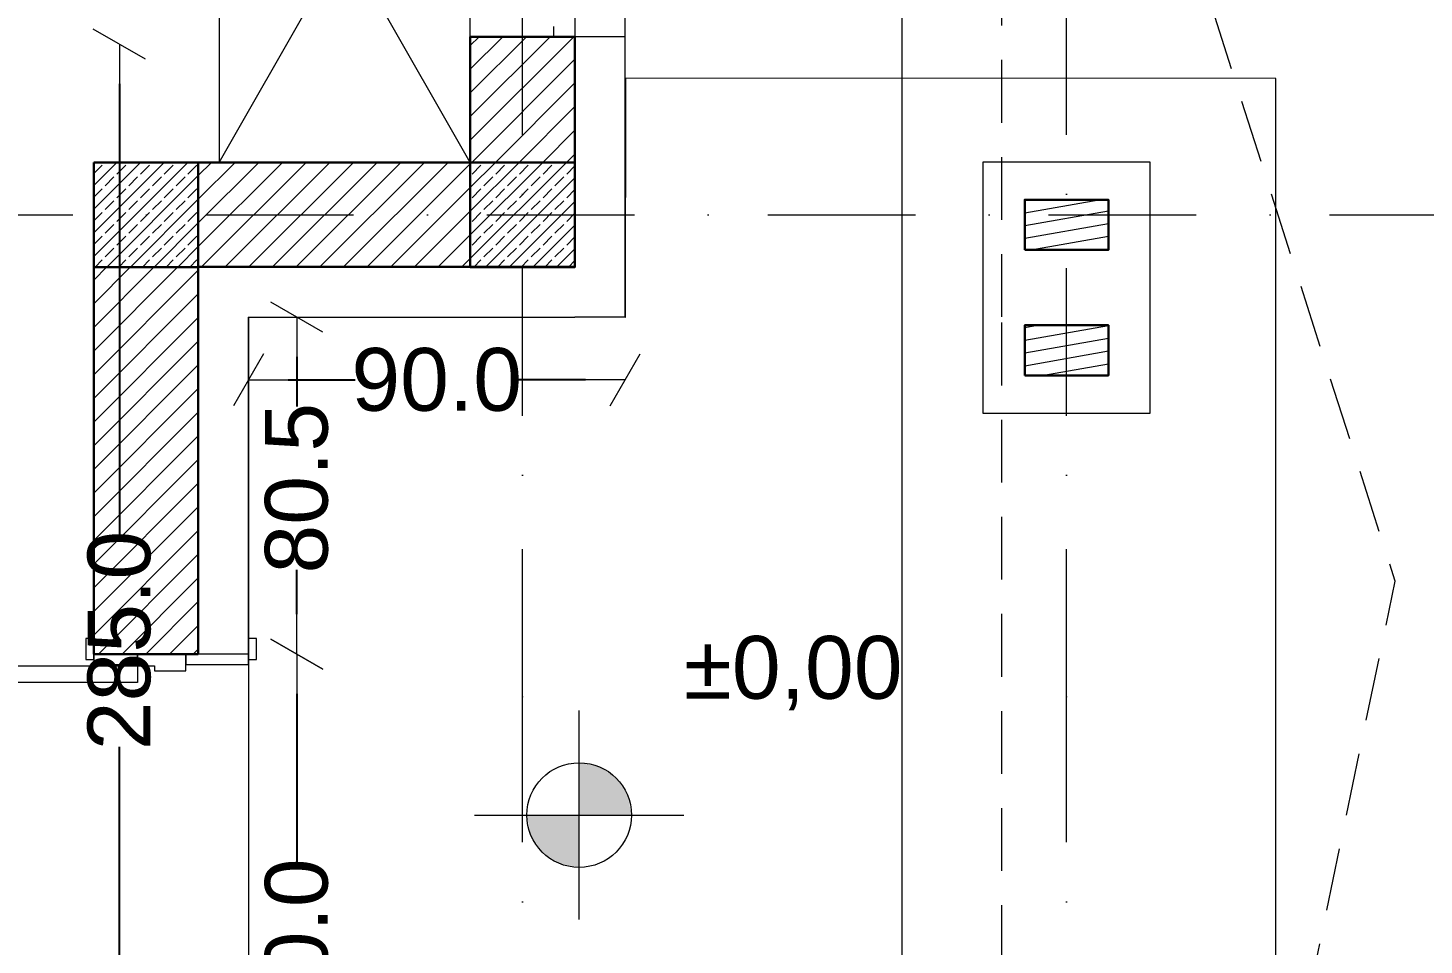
# Model space of a CAD drawing. Header units: centimetres. Extents: x 5906 to 32017, y -966 to 7982.
# Drawn here: x 16999.2 to 17332.8, y 5121.3 to 5340.4 of the extents above; entities that cross this region are included whole.
import ezdxf

# ---------------------------------------------------------------- set-up
doc = ezdxf.new("R2010")
doc.units = ezdxf.units.CM
doc.header["$MEASUREMENT"] = 0
doc.linetypes.add('Dashed', pattern=[23.2, 15, -8.2])
doc.linetypes.add('Dot & Dashed', pattern=[67.027776, 35.277777, -17.638888, 0, -14.111111])
for name, color, linetype, lineweight in [('fill_Pen_No__112', 253, 'Continuous', 13), ('fill_Pen_No__25', 161, 'Continuous', 13), ('fill_Pen_No__7', 7, 'Continuous', 5), ('fill_Pen_No__82', 253, 'Continuous', 13), ('колони_Pen_No__1', 7, 'Continuous', 30), ('колони_Pen_No__21', 7, 'Continuous', 13), ('котировки_Pen_No__1', 7, 'Continuous', 30), ('котировки_Pen_No__25', 161, 'Continuous', 13), ('линии_Pen_No__3', 30, 'Continuous', 20), ('обзавеждане_Pen_No__4', 102, 'Continuous', 15), ('ОГРАНИЧИТЕЛНИ_ЛИНИИ_Pen_No__20', 1, 'Continuous', 13), ('оси_Pen_No__4', 102, 'Continuous', 15), ('покрив_Pen_No__21', 7, 'Continuous', 13), ('покрив_Pen_No__22', 8, 'Continuous', 13), ('стени_Pen_No__1', 7, 'Continuous', 30), ('стени_Pen_No__23', 30, 'Continuous', 13), ('стени_Pen_No__3', 30, 'Continuous', 20), ('стени_Pen_No__81', 251, 'Continuous', 13)]:
    doc.layers.add(name, color=color, linetype=linetype, lineweight=lineweight)
doc.layers.add('котировки', color=7, linetype='Continuous')
doc.layers.add('размери', color=7, linetype='Continuous')
doc.styles.add('GENERATED_STYLE_1', font='arial.ttf')
doc.dimstyles.new('GENERATED_STYLE__1', dxfattribs={"dimtxt": 15, "dimasz": 9.5, "dimexe": 0.18, "dimexo": 0.0625, "dimgap": 0, "dimtad": 1, "dimdec": 1, "dimzin": 0, "dimdsep": 46, "dimtxsty": 'GENERATED_STYLE_1', "dimblk": 'ARROWHEAD_2', "dimblk1": 'ARROWHEAD_2', "dimblk2": 'ARROWHEAD_2', "dimcen": 0.09, "dimse1": 1, "dimse2": 1, "dimclrd": 151, "dimclre": 151, "dimclrt": 7, "dimazin": 0, "dimtfac": 1, "dimtdec": 4, "dimtmove": 0, "dimatfit": 3, "dimfxl": 1, "dimtolj": 1, "dimtzin": 0, "dimarcsym": 0})
doc.dimstyles.new('GENERATED_STYLE__2', dxfattribs={"dimtxt": 15, "dimasz": 9.5, "dimexe": 0.18, "dimexo": 0.0625, "dimgap": 0, "dimtad": 1, "dimtih": 1, "dimtoh": 1, "dimdec": 1, "dimzin": 0, "dimdsep": 46, "dimtxsty": 'GENERATED_STYLE_1', "dimblk": 'ARROWHEAD_2', "dimblk1": 'ARROWHEAD_2', "dimblk2": 'ARROWHEAD_2', "dimcen": 0.09, "dimse1": 1, "dimse2": 1, "dimclrd": 151, "dimclre": 151, "dimclrt": 7, "dimazin": 0, "dimtfac": 1, "dimtdec": 4, "dimtmove": 0, "dimatfit": 3, "dimfxl": 1, "dimtolj": 1, "dimtzin": 0, "dimarcsym": 0})
pattern_1 = [(45, (8612.932, 5097.604), (-2.8284271, 2.8284271), [])]
pattern_2 = [(10, (8612.932, 5097.6038), (-0.5209445, 2.9544233), [])]
pattern_3 = [(45, (8612.932, 5097.604), (-2.8284271, 2.8284271), []), (45, (8611.5178, 5099.018), (-2.8284271, 2.8284271), [3, -1])]

# ---------------------------------------------------------------- blocks, each defined once
blk = doc.blocks.new('ARROWHEAD_2')
at = {"color": 0, "linetype": 'Continuous', "lineweight": 0}
for p, q in [((-0.378, -0.655), (0.378, 0.655)), ((0, 0), (-1, 0))]:
    blk.add_line(p, q, dxfattribs=at)
blk = doc.blocks.new('*D506')
at = {"layer": 'DEFPOINTS', "color": 0, "linetype": 'Continuous', "transparency": 16777216}
for p in [(17051.87, 5190.79), (17063.4, 5190.79), (17051.87, 5040.79)]:
    blk.add_point(p, dxfattribs=at)
at = {"layer": 'размери', "color": 151, "linetype": 'Continuous', "lineweight": -2, "transparency": 16777216}
for p, q in [((17063.4, 5181.29), (17063.4, 5140.33)), ((17063.4, 5050.29), (17063.4, 5091.17))]:
    blk.add_line(p, q, dxfattribs=at)
at = {"layer": 'размери', "color": 151, "linetype": 'Continuous', "lineweight": -2, "transparency": 16777216, "xscale": 9.5, "yscale": 9.5, "zscale": 9.5}
for p, rotation in [((17063.4, 5190.79), 90), ((17063.4, 5040.79), 270)]:
    blk.add_blockref('ARROWHEAD_2', p, dxfattribs=dict(at, rotation=rotation))
at = {"layer": 'размери', "color": 7, "linetype": 'Continuous', "lineweight": 13, "transparency": 16777216, "insert": (17063.4, 5115.75), "char_height": 15, "attachment_point": 5, "rotation": 90, "style": 'GENERATED_STYLE_1'}
blk.add_mtext('\\A1;150.0', dxfattribs=at)
blk = doc.blocks.new('*D507')
at = {"layer": 'DEFPOINTS', "color": 0, "linetype": 'Continuous', "transparency": 16777216}
for p in [(17051.87, 5271.28), (17063.4, 5271.28), (17051.87, 5190.79)]:
    blk.add_point(p, dxfattribs=at)
at = {"layer": 'размери', "color": 151, "linetype": 'Continuous', "lineweight": -2, "transparency": 16777216}
for p, q in [((17063.4, 5261.78), (17063.4, 5249.98)), ((17063.4, 5200.29), (17063.4, 5210.89))]:
    blk.add_line(p, q, dxfattribs=at)
at = {"layer": 'размери', "color": 151, "linetype": 'Continuous', "lineweight": -2, "transparency": 16777216, "xscale": 9.5, "yscale": 9.5, "zscale": 9.5}
for p, rotation in [((17063.4, 5271.28), 90), ((17063.4, 5190.79), 270)]:
    blk.add_blockref('ARROWHEAD_2', p, dxfattribs=dict(at, rotation=rotation))
at = {"layer": 'размери', "color": 7, "linetype": 'Continuous', "lineweight": 13, "transparency": 16777216, "insert": (17063.4, 5230.43), "char_height": 15, "attachment_point": 5, "rotation": 90, "style": 'GENERATED_STYLE_1'}
blk.add_mtext('\\A1;80.5', dxfattribs=at)
blk = doc.blocks.new('*D512')
at = {"layer": 'DEFPOINTS', "color": 0, "linetype": 'Continuous', "transparency": 16777216}
for p in [(17051.87, 5271.28), (17141.87, 5271.28), (17141.87, 5256.32)]:
    blk.add_point(p, dxfattribs=at)
at = {"layer": 'размери', "color": 151, "linetype": 'Continuous', "lineweight": -2, "transparency": 16777216}
for p, q in [((17061.37, 5256.32), (17077.39, 5256.32)), ((17132.37, 5256.32), (17116.3, 5256.32))]:
    blk.add_line(p, q, dxfattribs=at)
at = {"layer": 'размери', "color": 151, "linetype": 'Continuous', "lineweight": -2, "transparency": 16777216, "xscale": 9.5, "yscale": 9.5, "zscale": 9.5}
for p, rotation in [((17051.87, 5256.32), 180.000266430504), ((17141.87, 5256.32), 0.0002664305039874525)]:
    blk.add_blockref('ARROWHEAD_2', p, dxfattribs=dict(at, rotation=rotation))
at = {"layer": 'размери', "color": 7, "linetype": 'Continuous', "lineweight": 13, "transparency": 16777216, "insert": (17096.85, 5256.32), "char_height": 15, "attachment_point": 5, "rotation": 0.0003, "style": 'GENERATED_STYLE_1'}
blk.add_mtext('\\A1;90.0', dxfattribs=at)
blk = doc.blocks.new('*D523')
at = {"layer": 'DEFPOINTS', "color": 0, "linetype": 'Continuous', "transparency": 16777216}
for p in [(16975.18, 5308.28), (17014.87, 5308.28), (17014.87, 5008.28)]:
    blk.add_point(p, dxfattribs=at)
at = {"layer": 'размери', "color": 151, "linetype": 'Continuous', "lineweight": -2, "transparency": 16777216}
for p, q in [((16975.18, 5298.78), (16975.18, 5183.52)), ((16975.18, 5017.78), (16975.18, 5132.96))]:
    blk.add_line(p, q, dxfattribs=at)
at = {"layer": 'размери', "color": 151, "linetype": 'Continuous', "lineweight": -2, "transparency": 16777216, "xscale": 9.5, "yscale": 9.5, "zscale": 9.5}
for p, rotation in [((16975.18, 5308.28), 90), ((16975.18, 5008.28), 270)]:
    blk.add_blockref('ARROWHEAD_2', p, dxfattribs=dict(at, rotation=rotation))
at = {"layer": 'размери', "color": 7, "linetype": 'Continuous', "lineweight": 13, "transparency": 16777216, "insert": (16975.18, 5158.24), "char_height": 15, "attachment_point": 5, "rotation": 90, "style": 'GENERATED_STYLE_1'}
blk.add_mtext('\\A1;300.0', dxfattribs=at)
blk = doc.blocks.new('*D595')
at = {"layer": 'DEFPOINTS', "color": 0, "linetype": 'Continuous', "transparency": 16777216}
for p in [(17039.87, 5283.28), (17429.69, 5283.28), (17014.87, 5008.28)]:
    blk.add_point(p, dxfattribs=at)
at = {"layer": 'размери', "color": 151, "linetype": 'Continuous', "lineweight": -2, "transparency": 16777216}
for p, q in [((17429.69, 5273.78), (17429.69, 5171.15)), ((17429.69, 5017.78), (17429.69, 5120.33))]:
    blk.add_line(p, q, dxfattribs=at)
at = {"layer": 'размери', "color": 151, "linetype": 'Continuous', "lineweight": -2, "transparency": 16777216, "xscale": 9.5, "yscale": 9.5, "zscale": 9.5}
for p, rotation in [((17429.69, 5283.28), 90), ((17429.69, 5008.28), 270)]:
    blk.add_blockref('ARROWHEAD_2', p, dxfattribs=dict(at, rotation=rotation))
at = {"layer": 'размери', "color": 7, "linetype": 'Continuous', "lineweight": 13, "transparency": 16777216, "insert": (17429.69, 5145.74), "char_height": 15, "attachment_point": 5, "rotation": 90, "style": 'GENERATED_STYLE_1'}
blk.add_mtext('\\A1;275.0', dxfattribs=at)
blk = doc.blocks.new('*D596')
at = {"layer": 'DEFPOINTS', "color": 0, "linetype": 'Continuous', "transparency": 16777216}
for p in [(17014.87, 5308.28), (17449.27, 5308.28), (17039.87, 5283.28)]:
    blk.add_point(p, dxfattribs=at)
at = {"layer": 'размери', "color": 151, "linetype": 'Continuous', "lineweight": -2, "transparency": 16777216}
for p, q in [((17449.27, 5298.78), (17449.27, 5292.78)), ((17449.27, 5283.28), (17449.27, 5268.2))]:
    blk.add_line(p, q, dxfattribs=at)
at = {"layer": 'размери', "color": 151, "linetype": 'Continuous', "lineweight": -2, "transparency": 16777216, "xscale": 9.5, "yscale": 9.5, "zscale": 9.5}
for p, rotation in [((17449.27, 5308.28), 90), ((17449.27, 5283.28), 270)]:
    blk.add_blockref('ARROWHEAD_2', p, dxfattribs=dict(at, rotation=rotation))
at = {"layer": 'размери', "color": 7, "linetype": 'Continuous', "lineweight": 13, "transparency": 16777216, "insert": (17429.69, 5268.2), "char_height": 15, "attachment_point": 5, "rotation": 90, "style": 'GENERATED_STYLE_1'}
blk.add_mtext('\\A1;25.0', dxfattribs=at)
blk = doc.blocks.new('*D597')
at = {"layer": 'DEFPOINTS', "color": 0, "linetype": 'Continuous', "transparency": 16777216}
for p in [(17104.87, 5413.28), (17429.69, 5413.28), (17014.87, 5308.28)]:
    blk.add_point(p, dxfattribs=at)
at = {"layer": 'размери', "color": 151, "linetype": 'Continuous', "lineweight": -2, "transparency": 16777216}
for p, q in [((17429.69, 5403.78), (17429.69, 5373.88)), ((17429.69, 5317.78), (17429.69, 5324.73))]:
    blk.add_line(p, q, dxfattribs=at)
at = {"layer": 'размери', "color": 151, "linetype": 'Continuous', "lineweight": -2, "transparency": 16777216, "xscale": 9.5, "yscale": 9.5, "zscale": 9.5}
for p, rotation in [((17429.69, 5413.28), 90), ((17429.69, 5308.28), 270)]:
    blk.add_blockref('ARROWHEAD_2', p, dxfattribs=dict(at, rotation=rotation))
at = {"layer": 'размери', "color": 7, "linetype": 'Continuous', "lineweight": 13, "transparency": 16777216, "insert": (17429.69, 5349.3), "char_height": 15, "attachment_point": 5, "rotation": 90, "style": 'GENERATED_STYLE_1'}
blk.add_mtext('\\A1;105.0', dxfattribs=at)
blk = doc.blocks.new('*D605')
at = {"layer": 'DEFPOINTS', "color": 0, "linetype": 'Continuous', "transparency": 16777216}
for p in [(17129.87, 5283.28), (17459.69, 5283.28), (17129.87, 4948.29)]:
    blk.add_point(p, dxfattribs=at)
at = {"layer": 'размери', "color": 151, "linetype": 'Continuous', "lineweight": -2, "transparency": 16777216}
for p, q in [((17459.69, 5273.78), (17459.69, 5141.02)), ((17459.69, 4957.79), (17459.69, 5090.47))]:
    blk.add_line(p, q, dxfattribs=at)
at = {"layer": 'размери', "color": 151, "linetype": 'Continuous', "lineweight": -2, "transparency": 16777216, "xscale": 9.5, "yscale": 9.5, "zscale": 9.5}
for p, rotation in [((17459.69, 5283.28), 90), ((17459.69, 4948.29), 270)]:
    blk.add_blockref('ARROWHEAD_2', p, dxfattribs=dict(at, rotation=rotation))
at = {"layer": 'размери', "color": 7, "linetype": 'Continuous', "lineweight": 13, "transparency": 16777216, "insert": (17459.69, 5115.75), "char_height": 15, "attachment_point": 5, "rotation": 90, "style": 'GENERATED_STYLE_1'}
blk.add_mtext('\\A1;335.0', dxfattribs=at)
blk = doc.blocks.new('*D606')
at = {"layer": 'DEFPOINTS', "color": 0, "linetype": 'Continuous', "transparency": 16777216}
for p in [(17129.87, 5798.28), (17459.69, 5798.28), (17129.87, 5283.28)]:
    blk.add_point(p, dxfattribs=at)
at = {"layer": 'размери', "color": 151, "linetype": 'Continuous', "lineweight": -2, "transparency": 16777216}
for p, q in [((17459.69, 5788.78), (17459.69, 5566.03)), ((17459.69, 5292.78), (17459.69, 5515.46))]:
    blk.add_line(p, q, dxfattribs=at)
at = {"layer": 'размери', "color": 151, "linetype": 'Continuous', "lineweight": -2, "transparency": 16777216, "xscale": 9.5, "yscale": 9.5, "zscale": 9.5}
for p, rotation in [((17459.69, 5798.28), 90), ((17459.69, 5283.28), 270)]:
    blk.add_blockref('ARROWHEAD_2', p, dxfattribs=dict(at, rotation=rotation))
at = {"layer": 'размери', "color": 7, "linetype": 'Continuous', "lineweight": 13, "transparency": 16777216, "insert": (17459.69, 5540.74), "char_height": 15, "attachment_point": 5, "rotation": 90, "style": 'GENERATED_STYLE_1'}
blk.add_mtext('\\A1;515.0', dxfattribs=at)
blk = doc.blocks.new('*D607')
at = {"layer": 'DEFPOINTS', "color": 0, "linetype": 'Continuous', "transparency": 16777216}
for p in [(17129.87, 5798.28), (17489.69, 5798.28), (17129.87, 4323.28)]:
    blk.add_point(p, dxfattribs=at)
at = {"layer": 'размери', "color": 151, "linetype": 'Continuous', "lineweight": -2, "transparency": 16777216}
for p, q in [((17489.69, 5788.78), (17489.69, 5091.18)), ((17489.69, 4332.78), (17489.69, 5030.37))]:
    blk.add_line(p, q, dxfattribs=at)
at = {"layer": 'размери', "color": 151, "linetype": 'Continuous', "lineweight": -2, "transparency": 16777216, "xscale": 9.5, "yscale": 9.5, "zscale": 9.5}
for p, rotation in [((17489.69, 5798.28), 90), ((17489.69, 4323.28), 270)]:
    blk.add_blockref('ARROWHEAD_2', p, dxfattribs=dict(at, rotation=rotation))
at = {"layer": 'размери', "color": 7, "linetype": 'Continuous', "lineweight": 13, "transparency": 16777216, "insert": (17489.69, 5060.77), "char_height": 15, "attachment_point": 5, "rotation": 90, "style": 'GENERATED_STYLE_1'}
blk.add_mtext('\\A1;1475.0', dxfattribs=at)
blk = doc.blocks.new('*D612')
at = {"layer": 'DEFPOINTS', "color": 0, "linetype": 'Continuous', "transparency": 16777216}
for p in [(17051.87, 5190.79), (17399.69, 5190.79), (17051.87, 5040.79)]:
    blk.add_point(p, dxfattribs=at)
at = {"layer": 'размери', "color": 151, "linetype": 'Continuous', "lineweight": -2, "transparency": 16777216}
for p, q in [((17399.69, 5181.29), (17399.69, 5140.33)), ((17399.69, 5050.29), (17399.69, 5091.17))]:
    blk.add_line(p, q, dxfattribs=at)
at = {"layer": 'размери', "color": 151, "linetype": 'Continuous', "lineweight": -2, "transparency": 16777216, "xscale": 9.5, "yscale": 9.5, "zscale": 9.5}
for p, rotation in [((17399.69, 5190.79), 90), ((17399.69, 5040.79), 270)]:
    blk.add_blockref('ARROWHEAD_2', p, dxfattribs=dict(at, rotation=rotation))
at = {"layer": 'размери', "color": 7, "linetype": 'Continuous', "lineweight": 13, "transparency": 16777216, "insert": (17399.69, 5115.75), "char_height": 15, "attachment_point": 5, "rotation": 90, "style": 'GENERATED_STYLE_1'}
blk.add_mtext('\\A1;150.0', dxfattribs=at)
blk = doc.blocks.new('*D613')
at = {"layer": 'DEFPOINTS', "color": 0, "linetype": 'Continuous', "transparency": 16777216}
for p in [(17129.87, 5283.28), (17399.69, 5283.28), (17051.87, 5190.79)]:
    blk.add_point(p, dxfattribs=at)
at = {"layer": 'размери', "color": 151, "linetype": 'Continuous', "lineweight": -2, "transparency": 16777216}
for p, q in [((17399.69, 5273.78), (17399.69, 5255.97)), ((17399.69, 5200.29), (17399.69, 5216.9))]:
    blk.add_line(p, q, dxfattribs=at)
at = {"layer": 'размери', "color": 151, "linetype": 'Continuous', "lineweight": -2, "transparency": 16777216, "xscale": 9.5, "yscale": 9.5, "zscale": 9.5}
for p, rotation in [((17399.69, 5283.28), 90), ((17399.69, 5190.79), 270)]:
    blk.add_blockref('ARROWHEAD_2', p, dxfattribs=dict(at, rotation=rotation))
at = {"layer": 'размери', "color": 7, "linetype": 'Continuous', "lineweight": 13, "transparency": 16777216, "insert": (17399.69, 5236.43), "char_height": 15, "attachment_point": 5, "rotation": 90, "style": 'GENERATED_STYLE_1'}
blk.add_mtext('\\A1;92.5', dxfattribs=at)
blk = doc.blocks.new('*D614')
at = {"layer": 'DEFPOINTS', "color": 0, "linetype": 'Continuous', "transparency": 16777216}
for p in [(17141.87, 5338.28), (17399.69, 5338.28), (17129.87, 5283.28)]:
    blk.add_point(p, dxfattribs=at)
at = {"layer": 'размери', "color": 151, "linetype": 'Continuous', "lineweight": -2, "transparency": 16777216}
for p, q in [((17399.69, 5347.78), (17399.69, 5357.28)), ((17399.69, 5338.28), (17399.69, 5330.21)), ((17399.69, 5283.28), (17399.69, 5291.3)), ((17399.69, 5273.78), (17399.69, 5264.28))]:
    blk.add_line(p, q, dxfattribs=at)
at = {"layer": 'размери', "color": 151, "linetype": 'Continuous', "lineweight": -2, "transparency": 16777216, "xscale": 9.5, "yscale": 9.5, "zscale": 9.5}
for p, rotation in [((17399.69, 5338.28), 270), ((17399.69, 5283.28), 90)]:
    blk.add_blockref('ARROWHEAD_2', p, dxfattribs=dict(at, rotation=rotation))
at = {"layer": 'размери', "color": 7, "linetype": 'Continuous', "lineweight": 13, "transparency": 16777216, "insert": (17399.69, 5310.76), "char_height": 15, "attachment_point": 5, "rotation": 90, "style": 'GENERATED_STYLE_1'}
blk.add_mtext('\\A1;55.0', dxfattribs=at)
blk = doc.blocks.new('*D615')
at = {"layer": 'DEFPOINTS', "color": 0, "linetype": 'Continuous', "transparency": 16777216}
for p in [(17141.87, 5398.28), (17399.69, 5398.28), (17141.87, 5338.28)]:
    blk.add_point(p, dxfattribs=at)
at = {"layer": 'размери', "color": 151, "linetype": 'Continuous', "lineweight": -2, "transparency": 16777216}
for p, q in [((17399.69, 5388.78), (17399.69, 5387.75)), ((17399.69, 5347.78), (17399.69, 5348.76))]:
    blk.add_line(p, q, dxfattribs=at)
at = {"layer": 'размери', "color": 151, "linetype": 'Continuous', "lineweight": -2, "transparency": 16777216, "xscale": 9.5, "yscale": 9.5, "zscale": 9.5}
for p, rotation in [((17399.69, 5398.28), 90), ((17399.69, 5338.28), 270)]:
    blk.add_blockref('ARROWHEAD_2', p, dxfattribs=dict(at, rotation=rotation))
at = {"layer": 'размери', "color": 7, "linetype": 'Continuous', "lineweight": 13, "transparency": 16777216, "insert": (17399.69, 5368.25), "char_height": 15, "attachment_point": 5, "rotation": 90, "style": 'GENERATED_STYLE_1'}
blk.add_mtext('\\A1;60.0', dxfattribs=at)
blk = doc.blocks.new('Level Dimension_2', base_point=(8517.96, 54.72))
at = {"layer": 'fill_Pen_No__25', "linetype": 'Continuous', "lineweight": 13}
for points in [[(8517.96, 54.72), (8530.46, 54.72), (8529.51, 59.5), (8526.8, 63.56), (8522.75, 66.27), (8517.96, 67.22)], [(8517.96, 54.72), (8505.46, 54.72), (8506.41, 49.94), (8509.12, 45.88), (8513.18, 43.17), (8517.96, 42.22)]]:
    blk.add_hatch(color=161, dxfattribs=at).paths.add_polyline_path(points)
at = {"layer": 'котировки_Pen_No__25', "color": 161, "linetype": 'Continuous', "lineweight": 13}
for p, q in [((8517.96, 29.72), (8517.96, 79.72)), ((8492.96, 54.72), (8542.96, 54.72))]:
    blk.add_line(p, q, dxfattribs=at)
blk.add_circle((8517.96, 54.72), 12.5, dxfattribs=at)
at = {"layer": 'котировки_Pen_No__1', "color": 7, "lineweight": 30, "insert": (8542.96, 79.72), "char_height": 15, "attachment_point": 7, "style": 'GENERATED_STYLE_1'}
blk.add_mtext('\\A1;{\\pql;\\fArial|b0|i0|c0|p0;\\W1.000000;±0,00}', dxfattribs=at)
blk = doc.blocks.new('*D678')
at = {"layer": 'DEFPOINTS', "color": 0, "linetype": 'Continuous', "transparency": 16777216}
for p in [(16988.85, 5336.54), (17021.01, 5336.54), (16988.85, 5051.52)]:
    blk.add_point(p, dxfattribs=at)
at = {"layer": 'размери', "color": 151, "linetype": 'Continuous', "lineweight": -2, "transparency": 16777216}
for p, q in [((17021.01, 5327.04), (17021.01, 5219.44)), ((17021.01, 5061.02), (17021.01, 5168.62))]:
    blk.add_line(p, q, dxfattribs=at)
at = {"layer": 'размери', "color": 151, "linetype": 'Continuous', "lineweight": -2, "transparency": 16777216, "xscale": 9.5, "yscale": 9.5, "zscale": 9.5}
for p, rotation in [((17021.01, 5336.54), 90), ((17021.01, 5051.52), 270)]:
    blk.add_blockref('ARROWHEAD_2', p, dxfattribs=dict(at, rotation=rotation))
at = {"layer": 'размери', "color": 7, "linetype": 'Continuous', "lineweight": 13, "transparency": 16777216, "insert": (17021.01, 5194.03), "char_height": 15, "attachment_point": 5, "rotation": 90, "style": 'GENERATED_STYLE_1'}
blk.add_mtext('\\A1;285.0', dxfattribs=at)

msp = doc.modelspace()

# ---------------------------------------------------------------- hatches: boundary and pattern name
at = {"layer": 'fill_Pen_No__112', "linetype": 'Continuous', "lineweight": 13}
h = msp.add_hatch(dxfattribs=at)
h.set_pattern_fill('WOOD', color=253, style=0, pattern_type=2)
h.set_pattern_definition(pattern_2)
h.paths.add_polyline_path([(17237.375, 5287.359), (17257.375, 5287.359), (17257.375, 5299.359), (17237.375, 5299.359)])
h = msp.add_hatch(dxfattribs=at)
h.set_pattern_fill('WOOD', color=253, style=0, pattern_type=2)
h.set_pattern_definition(pattern_2)
h.paths.add_polyline_path([(17237.375, 5257.359), (17257.375, 5257.359), (17257.375, 5269.359), (17237.375, 5269.359)])
at = {"layer": 'fill_Pen_No__7', "linetype": 'Continuous', "lineweight": 5}
h = msp.add_hatch(dxfattribs=at)
h.set_pattern_fill('SOLID___DASHED', style=0, pattern_type=2)
h.set_pattern_definition(pattern_3)
h.paths.add_polyline_path([(17014.873, 5308.282), (17014.873, 5283.282), (17039.873, 5283.282), (17039.873, 5308.282)])
h = msp.add_hatch(dxfattribs=at)
h.set_pattern_fill('SOLID___DASHED', style=0, pattern_type=2)
h.set_pattern_definition(pattern_3)
h.paths.add_polyline_path([(17104.874, 5308.282), (17104.874, 5283.282), (17129.874, 5283.282), (17129.874, 5308.282)])
at = {"layer": 'fill_Pen_No__82', "linetype": 'Continuous', "lineweight": 13}
h = msp.add_hatch(dxfattribs=at)
h.set_pattern_fill('COMMON_BRICK', color=253, style=0, pattern_type=2)
h.set_pattern_definition(pattern_1)
h.paths.add_polyline_path([(17104.874, 5308.283), (17129.874, 5308.283), (17129.874, 5338.279), (17104.874, 5338.279)])
h = msp.add_hatch(dxfattribs=at)
h.set_pattern_fill('COMMON_BRICK', color=253, style=0, pattern_type=2)
h.set_pattern_definition(pattern_1)
h.paths.add_polyline_path([(17104.874, 5308.283), (17039.873, 5308.283), (17039.873, 5283.283), (17104.874, 5283.283)])
h = msp.add_hatch(dxfattribs=at)
h.set_pattern_fill('COMMON_BRICK', color=253, style=0, pattern_type=2)
h.set_pattern_definition(pattern_1)
h.paths.add_polyline_path([(17014.873, 5283.283), (17014.873, 5190.786), (17039.873, 5190.786), (17039.873, 5283.283)])

# ---------------------------------------------------------------- linework, layer by layer
at = {"layer": 'колони_Pen_No__1', "color": 7, "linetype": 'Continuous', "lineweight": 30}
for points in [[(17014.873, 5308.282), (17039.873, 5308.282), (17039.873, 5283.282), (17014.873, 5283.282)], [(17104.874, 5308.282), (17129.874, 5308.282), (17129.874, 5283.282), (17104.874, 5283.282)], [(17237.375, 5287.359), (17257.375, 5287.359), (17257.375, 5299.359), (17237.375, 5299.359)], [(17237.375, 5257.359), (17257.375, 5257.359), (17257.375, 5269.359), (17237.375, 5269.359)]]:
    msp.add_lwpolyline(points, close=True, dxfattribs=at)
at = {"layer": 'колони_Pen_No__21', "color": 7, "linetype": 'Continuous', "lineweight": 13}
msp.add_lwpolyline([(17227.375, 5248.359), (17267.375, 5248.359), (17267.375, 5308.359), (17227.375, 5308.359)], close=True, dxfattribs=at)
at = {"layer": 'линии_Pen_No__3', "color": 30, "linetype": 'Continuous', "lineweight": 20}
msp.add_line((17208.102, 4935.783), (17208.102, 5425.783), dxfattribs=at)
at = {"layer": 'обзавеждане_Pen_No__4', "color": 102, "linetype": 'Continuous', "lineweight": 15}
for p, q in [((17104.874, 5308.282), (17044.874, 5413.283)), ((17044.874, 5308.282), (17104.874, 5413.283))]:
    msp.add_line(p, q, dxfattribs=at)
msp.add_lwpolyline([(17044.874, 5308.282), (17104.874, 5308.282), (17104.874, 5413.283), (17044.874, 5413.283)], close=True, dxfattribs=at)
at = {"layer": 'ОГРАНИЧИТЕЛНИ_ЛИНИИ_Pen_No__20', "color": 1, "linetype": 'Dashed', "lineweight": 13, "flags": 128}
msp.add_lwpolyline([(14539.202, 4777.163), (14828.894, 4708.985), (16373.296, 4345.514), (17110.126, 4172.103), (17325.916, 5208.188), (17136.624, 5800.45), (17065.404, 5800.315), (16523.924, 5803.072), (15974.375, 5805.881), (15849.825, 5812.268), (15530.569, 5828.639), (15239.671, 5843.555), (14989.229, 5856.397), (14640.521, 5858.384), (14539.202, 5858.915)], dxfattribs=at)
at = {"layer": 'оси_Pen_No__4', "color": 102, "linetype": 'Dot & Dashed', "lineweight": 15}
for p, q in [((17117.374, 5180.61), (17117.374, 6087.239)), ((17247.374, 5180.61), (17247.374, 6087.239)), ((14759.366, 5295.783), (17428.848, 5295.783)), ((17117.374, 4877.31), (17117.374, 5180.61)), ((17247.374, 4877.31), (17247.374, 5180.61))]:
    msp.add_line(p, q, dxfattribs=at)
for p in [(17117.374, 5180.61), (17117.374, 5180.61), (17247.374, 5180.61), (17247.374, 5180.61)]:
    msp.add_point(p, dxfattribs=at)
at = {"layer": 'покрив_Pen_No__21', "color": 7, "linetype": 'Dashed', "lineweight": 13}
msp.add_lwpolyline([(15017.374, 5115.783), (17231.874, 5115.783), (17231.874, 5271.362), (17231.874, 5900.285), (15237.358, 5900.285), (15237.38, 5540.281), (15017.374, 5540.267)], close=True, dxfattribs=at)
at = {"layer": 'покрив_Pen_No__22', "color": 8, "linetype": 'Continuous', "lineweight": 13}
msp.add_lwpolyline([(17141.929, 5328.383), (17141.878, 5271.202), (17051.873, 5271.282), (17051.873, 5115.783), (17297.375, 5115.783), (17297.375, 5328.354)], close=True, dxfattribs=at)
at = {"layer": 'стени_Pen_No__1', "color": 7, "linetype": 'Continuous', "lineweight": 30}
for p, q in [((17124.874, 5338.279), (17104.874, 5338.279)), ((17124.874, 5338.279), (17104.874, 5338.279)), ((17129.874, 5338.279), (17124.874, 5338.279)), ((17129.874, 5338.279), (17124.874, 5338.279)), ((17129.874, 5338.279), (17124.874, 5338.279)), ((17129.874, 5308.283), (17129.874, 5338.279)), ((17129.874, 5283.283), (17129.874, 5308.283)), ((17039.873, 5283.283), (17039.873, 5271.283)), ((17039.873, 5283.283), (17104.874, 5283.283)), ((17039.873, 5283.283), (17039.873, 5271.283)), ((17104.874, 5283.283), (17129.874, 5283.283)), ((17104.874, 5283.283), (17129.874, 5283.283)), ((17039.873, 5190.786), (17039.873, 5271.283)), ((17014.873, 5190.786), (17014.873, 5194.486)), ((17025.373, 5190.786), (17014.873, 5190.786)), ((17036.873, 5190.786), (17025.373, 5190.786)), ((17039.873, 5190.786), (17036.873, 5190.786)), ((17039.873, 5190.786), (17036.873, 5190.786))]:
    msp.add_line(p, q, dxfattribs=at)
for points in [[(17104.874, 5338.279), (17104.874, 5308.283)], [(17014.873, 5308.283), (17014.873, 5283.283)], [(17104.874, 5308.283), (17014.873, 5308.283)], [(17014.873, 5283.283), (17014.873, 5190.786)]]:
    msp.add_lwpolyline(points, dxfattribs=at)
at = {"layer": 'стени_Pen_No__23', "color": 30, "linetype": 'Continuous', "lineweight": 13}
for p, q in [((17129.874, 5343.279), (17129.874, 5338.279)), ((17124.874, 5338.279), (17124.874, 5340.779))]:
    msp.add_line(p, q, dxfattribs=at)
at = {"layer": 'стени_Pen_No__3', "color": 30, "linetype": 'Continuous', "lineweight": 20}
for p, q in [((17104.874, 5338.279), (17104.874, 5398.279)), ((17141.874, 5338.279), (17141.874, 5398.279)), ((17141.874, 5338.279), (17129.874, 5338.279)), ((17141.874, 5338.279), (17129.874, 5338.279)), ((17051.873, 5190.786), (17051.873, 5194.486)), ((17051.873, 5190.786), (17039.873, 5190.786)), ((17051.873, 5190.786), (17039.873, 5190.786))]:
    msp.add_line(p, q, dxfattribs=at)
for points in [[(17141.874, 5271.283), (17141.874, 5338.279)], [(17051.873, 5271.283), (17129.874, 5271.283)], [(17051.873, 5190.786), (17051.873, 5271.283)], [(17141.874, 5271.283), (17129.874, 5271.283)]]:
    msp.add_lwpolyline(points, dxfattribs=at)
at = {"layer": 'стени_Pen_No__81', "color": 251, "linetype": 'Continuous', "lineweight": 13}
for p, q in [((17014.873, 5194.486), (17012.973, 5194.486)), ((17012.973, 5194.486), (17012.973, 5189.486)), ((17014.873, 5189.486), (17014.873, 5194.486)), ((17014.873, 5190.786), (17014.873, 5194.486)), ((17014.873, 5190.786), (17014.873, 5194.486)), ((17053.773, 5194.486), (17051.873, 5194.486)), ((17051.873, 5194.486), (17051.873, 5189.486)), ((17051.873, 5190.786), (17051.873, 5194.486)), ((17051.873, 5190.786), (17051.873, 5194.486)), ((17053.773, 5189.486), (17053.773, 5194.486)), ((17012.973, 5189.486), (17014.873, 5189.486)), ((17025.373, 5190.786), (17014.873, 5190.786)), ((17014.873, 5190.786), (17014.873, 5188.286)), ((17025.373, 5190.786), (17014.873, 5190.786)), ((17025.373, 5190.786), (17014.873, 5190.786)), ((17014.873, 5188.286), (17025.373, 5188.286)), ((17025.373, 5188.286), (17025.373, 5190.786)), ((17036.873, 5190.786), (17025.373, 5190.786)), ((17025.373, 5190.786), (17025.373, 5187.986)), ((17036.873, 5190.786), (17025.373, 5190.786)), ((17036.873, 5190.786), (17025.373, 5190.786)), ((17051.873, 5190.786), (17036.873, 5190.786)), ((17036.873, 5190.786), (17036.873, 5188.286)), ((17036.873, 5186.786), (17036.873, 5190.786)), ((17039.873, 5190.786), (17036.873, 5190.786)), ((17039.873, 5190.786), (17036.873, 5190.786)), ((17039.873, 5190.786), (17036.873, 5190.786)), ((17036.873, 5188.286), (17051.873, 5188.286)), ((17051.873, 5190.786), (17039.873, 5190.786)), ((17051.873, 5190.786), (17039.873, 5190.786)), ((17051.873, 5190.786), (17039.873, 5190.786)), ((17051.873, 5188.286), (17051.873, 5190.786)), ((17051.873, 5189.486), (17053.773, 5189.486)), ((16926.973, 5187.986), (17025.373, 5187.986)), ((17025.373, 5187.986), (17029.373, 5187.986)), ((17025.373, 5187.986), (17025.373, 5183.986)), ((17029.373, 5187.986), (17029.373, 5186.786)), ((17029.373, 5186.786), (17036.873, 5186.786)), ((17025.373, 5183.986), (16926.973, 5183.986))]:
    msp.add_line(p, q, dxfattribs=at)
msp.add_arc((17025.373, 5187.986), 98.4, 180, 270, dxfattribs=at)

# ---------------------------------------------------------------- block references
at = {"layer": 'котировки', "color": 161, "lineweight": 13}
msp.add_blockref('Level Dimension_2', (17130.894, 5152.324), dxfattribs=at)

# ---------------------------------------------------------------- dimensions: what is measured, and where the dimension line sits
at = {"layer": 'размери', "color": 151, "linetype": 'Continuous', "lineweight": 13}
for base, p1, p2, angle, dimstyle, picture, middle, turn in [((17459.688, 5798.283), (17129.874, 5283.283), (17129.874, 5798.283), 90, 'GENERATED_STYLE__1', '*D606', (17459.688, 5540.745), 90), ((17489.688, 5798.283), (17129.874, 4323.278), (17129.874, 5798.283), 90, 'GENERATED_STYLE__1', '*D607', (17489.688, 5060.772), 90), ((17429.688, 5413.283), (17014.873, 5308.283), (17104.874, 5413.283), 90, 'GENERATED_STYLE__1', '*D597', (17429.688, 5349.304), 90), ((17399.688, 5398.279), (17141.874, 5338.279), (17141.874, 5398.279), 90, 'GENERATED_STYLE__1', '*D615', (17399.688, 5368.254), 90), ((17399.688, 5338.279), (17129.874, 5283.283), (17141.874, 5338.279), 90, 'GENERATED_STYLE__1', '*D614', (17399.688, 5310.756), 90), ((16975.178, 5308.283), (17014.873, 5008.278), (17014.873, 5308.283), 90, 'GENERATED_STYLE__1', '*D523', (16975.178, 5158.242), 90), ((17449.271, 5308.283), (17039.873, 5283.283), (17014.873, 5308.283), 90, 'GENERATED_STYLE__1', '*D596', (17429.688, 5268.204), 90), ((17429.688, 5283.283), (17014.873, 5008.278), (17039.873, 5283.283), 90, 'GENERATED_STYLE__1', '*D595', (17429.688, 5145.742), 90), ((17399.688, 5283.283), (17051.873, 5190.786), (17129.874, 5283.283), 90, 'GENERATED_STYLE__1', '*D613', (17399.688, 5236.434), 90), ((17459.688, 5283.283), (17129.874, 4948.286), (17129.874, 5283.283), 90, 'GENERATED_STYLE__1', '*D605', (17459.688, 5115.746), 90), ((17063.401, 5271.283), (17051.873, 5190.786), (17051.873, 5271.283), 90, 'GENERATED_STYLE__1', '*D507', (17063.401, 5230.434), 90), ((17141.874, 5256.321), (17051.873, 5271.283), (17141.874, 5271.283), 0.00027, 'GENERATED_STYLE__2', '*D512', (17096.848, 5256.321), 0.00027), ((17063.401, 5190.786), (17051.873, 5040.786), (17051.873, 5190.786), 90, 'GENERATED_STYLE__1', '*D506', (17063.401, 5115.748), 90), ((17399.688, 5190.786), (17051.873, 5040.786), (17051.873, 5190.786), 90, 'GENERATED_STYLE__1', '*D612', (17399.688, 5115.748), 90)]:
    dim = msp.add_linear_dim(base=base, p1=p1, p2=p2, angle=angle, dimstyle=dimstyle, dxfattribs=at)
    dim.commit()
    dim.dimension.update_dxf_attribs({"geometry": picture, "text_midpoint": middle, "dimtype": 160, "text_rotation": turn})
dim = msp.add_linear_dim(base=(17021.014, 5336.535), p1=(16988.851, 5051.525), p2=(16988.851, 5336.535), angle=90, dimstyle='GENERATED_STYLE__1', dxfattribs=at)
dim.commit()
dim.dimension.update_dxf_attribs({"geometry": '*D678', "text_midpoint": (17021.014, 5194.03), "text_rotation": 90})

doc.saveas('drawing.dxf')
